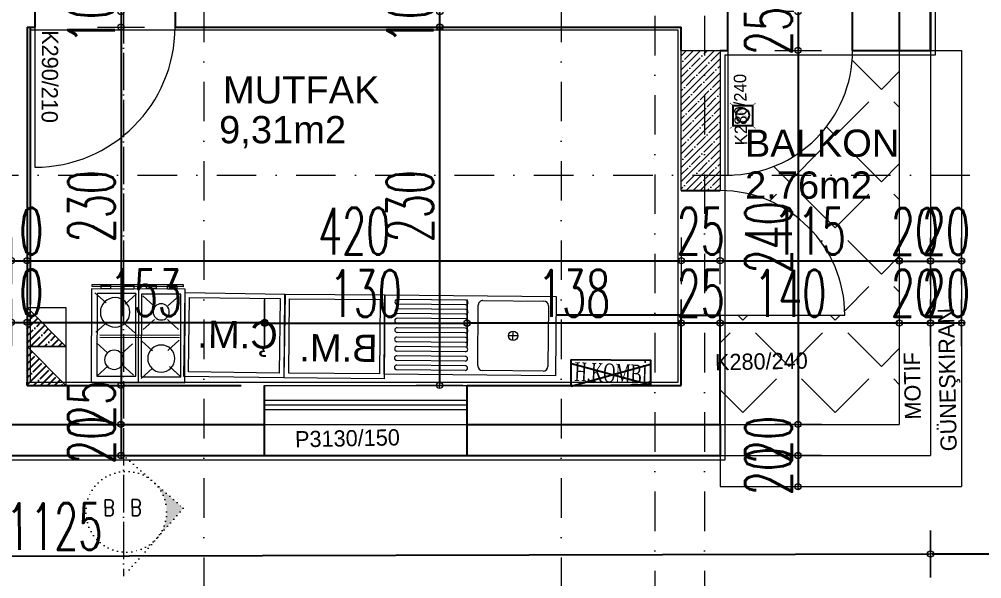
# Model space of a CAD drawing. Header units: millimetres. Extents: x -16104 to 67872, y -88009 to 12107.
# Drawn here: x 11994 to 12612, y -7693 to -7334 of the extents above; entities that cross this region are included whole.
import ezdxf
from ezdxf.enums import TextEntityAlignment as Align

# ---------------------------------------------------------------- set-up
doc = ezdxf.new("R2010")
doc.units = ezdxf.units.MM
for name, pattern in [('ACAD_ISO04W100', [30, 24, -3, 0, -3]), ('ACAD_ISO07W100', [3, 0, -3]), ('DASHDOTX2', [50.8, 25.4, -12.7, 0, -12.7])]:
    doc.linetypes.add(name, pattern=pattern)
doc.layers.get('0').update_dxf_attribs({"color": 241})
for name, color, linetype, lineweight in [('AKS', 1, 'ACAD_ISO07W100', 5), ('akslar', 144, 'Continuous', 20), ('baca', 46, 'Continuous', 5), ('balkon', 6, 'Continuous', 5), ('duvar', 123, 'Continuous', 25), ('emsal&kolon', 1, 'Continuous', 5), ('kapı', 3, 'Continuous', 5), ('kolon', 1, 'Continuous', 5), ('OLCU', 54, 'Continuous', 13), ('PASEMCON', 2, 'Continuous', 9), ('pencere', 5, 'Continuous', 5), ('POZ', 36, 'Continuous', 18), ('SıVA', 40, 'Continuous', 9), ('tefriş', 30, 'Continuous', 5), ('ÖLÇÜ', 252, 'Continuous', 20)]:
    doc.layers.add(name, color=color, linetype=linetype, lineweight=lineweight)
doc.styles.add('DIM', font='Txttw.shx', dxfattribs={"width": 0.6})
doc.styles.add('DIMENSIONS', font='simplex', dxfattribs={"width": 0.8})
doc.styles.add('DIN', font='times.ttf', dxfattribs={"width": 0.6})
doc.styles.add('M2', font='stylu.ttf', dxfattribs={"height": 10})
doc.dimstyles.new('50', dxfattribs={"dimscale": 0, "dimtxt": 30, "dimasz": 1, "dimexe": 0, "dimexo": 2, "dimgap": 4, "dimtad": 1, "dimdec": 0, "dimzin": 0, "dimdsep": 46, "dimtxsty": 'DIM', "dimblk1": 'DOT', "dimblk2": 'DOT', "dimsah": 1, "dimcen": 1.5, "dimdle": 3, "dimse1": 1, "dimse2": 1, "dimclrd": 256, "dimclre": 9, "dimclrt": 256, "dimadec": 0, "dimazin": 0, "dimtfac": 0.24, "dimtdec": 0, "dimtix": 1, "dimtmove": 2, "dimatfit": 3, "dimldrblk": 'DOT', "dimfxl": 0, "dimtolj": 1, "dimtzin": 15, "dimarcsym": 0})

# ---------------------------------------------------------------- blocks, each defined once
blk = doc.blocks.new('DOT')
for p, q in [((0, 15), (0, -15)), ((-2, 0), (0, 0)), ((2, 0), (0, 0))]:
    blk.add_line(p, q)
blk.add_circle((0, 0), 2)
blk = doc.blocks.new('*D5729')
at = {"layer": 'Defpoints', "color": 0, "transparency": 16777216}
for p in [(11989.15, -7528.61), (11999.15, -7528.61), (11999.15, -7528.61)]:
    blk.add_point(p, dxfattribs=at)
at = {"layer": 'OLCU', "lineweight": -2, "transparency": 16777216}
for p, q in [((11988.15, -7528.61), (11987.15, -7528.61)), ((11989.15, -7528.61), (11999.15, -7528.61)), ((12000.15, -7528.61), (12001.15, -7528.61))]:
    blk.add_line(p, q, dxfattribs=at)
blk.add_blockref('DOT', (11989.15, -7528.61), dxfattribs=at)
at = {"layer": 'OLCU', "lineweight": -2, "transparency": 16777216, "rotation": 180}
blk.add_blockref('DOT', (11999.15, -7528.61), dxfattribs=at)
at = {"layer": 'OLCU', "transparency": 16777216, "insert": (11994.15, -7509.61), "char_height": 30, "attachment_point": 5, "style": 'DIM'}
blk.add_mtext('\\A1;10', dxfattribs=at)
blk = doc.blocks.new('*D5730')
at = {"layer": 'Defpoints', "color": 0, "transparency": 16777216}
for p in [(12151.65, -7528.61), (11999.15, -7569.06), (12151.65, -7579.06)]:
    blk.add_point(p, dxfattribs=at)
at = {"layer": 'OLCU', "lineweight": -2, "transparency": 16777216}
blk.add_line((12000.15, -7528.61), (12150.65, -7528.61), dxfattribs=at)
at = {"layer": 'OLCU', "lineweight": -2, "transparency": 16777216, "rotation": 180}
blk.add_blockref('DOT', (11999.15, -7528.61), dxfattribs=at)
at = {"layer": 'OLCU', "lineweight": -2, "transparency": 16777216}
blk.add_blockref('DOT', (12151.65, -7528.61), dxfattribs=at)
at = {"layer": 'OLCU', "transparency": 16777216, "insert": (12075.4, -7509.61), "char_height": 30, "attachment_point": 5, "style": 'DIM'}
blk.add_mtext('\\A1;153', dxfattribs=at)
blk = doc.blocks.new('*D5731')
at = {"layer": 'Defpoints', "color": 0, "transparency": 16777216}
for p in [(12281.65, -7529.11), (12151.65, -7579.06), (12281.65, -7579.06)]:
    blk.add_point(p, dxfattribs=at)
at = {"layer": 'OLCU', "lineweight": -2, "transparency": 16777216}
blk.add_line((12152.65, -7529.11), (12280.65, -7529.11), dxfattribs=at)
at = {"layer": 'OLCU', "lineweight": -2, "transparency": 16777216, "rotation": 180}
blk.add_blockref('DOT', (12151.65, -7529.11), dxfattribs=at)
at = {"layer": 'OLCU', "lineweight": -2, "transparency": 16777216}
blk.add_blockref('DOT', (12281.65, -7529.11), dxfattribs=at)
at = {"layer": 'OLCU', "transparency": 16777216, "insert": (12216.65, -7510.11), "char_height": 30, "attachment_point": 5, "style": 'DIM'}
blk.add_mtext('\\A1;130', dxfattribs=at)
blk = doc.blocks.new('*D5732')
at = {"layer": 'Defpoints', "color": 0, "transparency": 16777216}
for p in [(12419.15, -7528.98), (12281.65, -7579.06), (12419.15, -7579.06)]:
    blk.add_point(p, dxfattribs=at)
at = {"layer": 'OLCU', "lineweight": -2, "transparency": 16777216}
blk.add_line((12282.65, -7528.98), (12418.15, -7528.98), dxfattribs=at)
at = {"layer": 'OLCU', "lineweight": -2, "transparency": 16777216, "rotation": 180}
blk.add_blockref('DOT', (12281.65, -7528.98), dxfattribs=at)
at = {"layer": 'OLCU', "lineweight": -2, "transparency": 16777216}
blk.add_blockref('DOT', (12419.15, -7528.98), dxfattribs=at)
at = {"layer": 'OLCU', "transparency": 16777216, "insert": (12350.4, -7509.98), "char_height": 30, "attachment_point": 5, "style": 'DIM'}
blk.add_mtext('\\A1;138', dxfattribs=at)
blk = doc.blocks.new('*D5733')
at = {"layer": 'Defpoints', "color": 0, "transparency": 16777216}
for p in [(12444.15, -7528.98), (12419.15, -7574.06), (12444.15, -7574.06)]:
    blk.add_point(p, dxfattribs=at)
at = {"layer": 'OLCU', "lineweight": -2, "transparency": 16777216}
for p, q in [((12418.15, -7528.98), (12417.15, -7528.98)), ((12419.15, -7528.98), (12444.15, -7528.98)), ((12445.15, -7528.98), (12446.15, -7528.98))]:
    blk.add_line(p, q, dxfattribs=at)
blk.add_blockref('DOT', (12419.15, -7528.98), dxfattribs=at)
at = {"layer": 'OLCU', "lineweight": -2, "transparency": 16777216, "rotation": 180}
blk.add_blockref('DOT', (12444.15, -7528.98), dxfattribs=at)
at = {"layer": 'OLCU', "transparency": 16777216, "insert": (12431.65, -7509.98), "char_height": 30, "attachment_point": 5, "style": 'DIM'}
blk.add_mtext('\\A1;25', dxfattribs=at)
blk = doc.blocks.new('*D6018')
at = {"layer": 'Defpoints', "color": 0, "transparency": 16777216}
for p in [(12419.151171, -7528.980182), (12559.151171, -7528.980182), (12559.151171, -7528.980182)]:
    blk.add_point(p, dxfattribs=at)
at = {"layer": 'OLCU', "lineweight": -2, "transparency": 16777216}
blk.add_line((12420.151171, -7528.980182), (12558.151171, -7528.980182), dxfattribs=at)
at = {"layer": 'OLCU', "lineweight": -2, "transparency": 16777216, "rotation": 180}
blk.add_blockref('DOT', (12419.151171, -7528.980182), dxfattribs=at)
at = {"layer": 'OLCU', "lineweight": -2, "transparency": 16777216}
blk.add_blockref('DOT', (12559.151171, -7528.980182), dxfattribs=at)
at = {"layer": 'OLCU', "transparency": 16777216, "insert": (12489.151171, -7509.980182), "char_height": 30, "attachment_point": 5, "style": 'DIM'}
blk.add_mtext('\\A1;140', dxfattribs=at)
blk = doc.blocks.new('*D6019')
at = {"layer": 'Defpoints', "color": 0, "transparency": 16777216}
for p in [(12559.151171, -7528.980182), (12579.151171, -7528.980182), (12579.151171, -7528.980182)]:
    blk.add_point(p, dxfattribs=at)
at = {"layer": 'OLCU', "lineweight": -2, "transparency": 16777216}
for p, q in [((12558.151171, -7528.980182), (12557.151171, -7528.980182)), ((12559.151171, -7528.980182), (12579.151171, -7528.980182)), ((12580.151171, -7528.980182), (12581.151171, -7528.980182))]:
    blk.add_line(p, q, dxfattribs=at)
blk.add_blockref('DOT', (12559.151171, -7528.980182), dxfattribs=at)
at = {"layer": 'OLCU', "lineweight": -2, "transparency": 16777216, "rotation": 180}
blk.add_blockref('DOT', (12579.151171, -7528.980182), dxfattribs=at)
at = {"layer": 'OLCU', "transparency": 16777216, "insert": (12569.151171, -7509.980182), "char_height": 30, "attachment_point": 5, "style": 'DIM'}
blk.add_mtext('\\A1;20', dxfattribs=at)
blk = doc.blocks.new('*D5734')
at = {"layer": 'Defpoints', "color": 0, "transparency": 16777216}
for p in [(12579.151171, -7528.980182), (12599.151171, -7528.980182), (12599.151171, -7528.980182)]:
    blk.add_point(p, dxfattribs=at)
at = {"layer": 'OLCU', "lineweight": -2, "transparency": 16777216}
for p, q in [((12578.151171, -7528.980182), (12577.151171, -7528.980182)), ((12579.151171, -7528.980182), (12599.151171, -7528.980182)), ((12600.151171, -7528.980182), (12601.151171, -7528.980182))]:
    blk.add_line(p, q, dxfattribs=at)
blk.add_blockref('DOT', (12579.151171, -7528.980182), dxfattribs=at)
at = {"layer": 'OLCU', "lineweight": -2, "transparency": 16777216, "rotation": 180}
blk.add_blockref('DOT', (12599.151171, -7528.980182), dxfattribs=at)
at = {"layer": 'OLCU', "transparency": 16777216, "insert": (12589.151171, -7509.980182), "char_height": 30, "attachment_point": 5, "style": 'DIM'}
blk.add_mtext('\\A1;20', dxfattribs=at)
blk = doc.blocks.new('*D5736')
at = {"layer": 'Defpoints', "color": 0, "transparency": 16777216}
for p in [(11989.15, -7489.06), (11999.15, -7489.06), (11999.15, -7489.06)]:
    blk.add_point(p, dxfattribs=at)
at = {"layer": 'OLCU', "lineweight": -2, "transparency": 16777216}
for p, q in [((11988.15, -7489.06), (11987.15, -7489.06)), ((11989.15, -7489.06), (11999.15, -7489.06)), ((12000.15, -7489.06), (12001.15, -7489.06))]:
    blk.add_line(p, q, dxfattribs=at)
blk.add_blockref('DOT', (11989.15, -7489.06), dxfattribs=at)
at = {"layer": 'OLCU', "lineweight": -2, "transparency": 16777216, "rotation": 180}
blk.add_blockref('DOT', (11999.15, -7489.06), dxfattribs=at)
at = {"layer": 'OLCU', "transparency": 16777216, "insert": (11994.15, -7470.06), "char_height": 30, "attachment_point": 5, "style": 'DIM'}
blk.add_mtext('\\A1;10', dxfattribs=at)
blk = doc.blocks.new('*D5737')
at = {"layer": 'Defpoints', "color": 0, "transparency": 16777216}
for p in [(11999.15, -7489.06), (12419.15, -7489.06), (12419.15, -7489.06)]:
    blk.add_point(p, dxfattribs=at)
at = {"layer": 'OLCU', "lineweight": -2, "transparency": 16777216}
blk.add_line((12000.15, -7489.06), (12418.15, -7489.06), dxfattribs=at)
at = {"layer": 'OLCU', "lineweight": -2, "transparency": 16777216, "rotation": 180}
blk.add_blockref('DOT', (11999.15, -7489.06), dxfattribs=at)
at = {"layer": 'OLCU', "lineweight": -2, "transparency": 16777216}
blk.add_blockref('DOT', (12419.15, -7489.06), dxfattribs=at)
at = {"layer": 'OLCU', "transparency": 16777216, "insert": (12209.15, -7470.06), "char_height": 30, "attachment_point": 5, "style": 'DIM'}
blk.add_mtext('\\A1;420', dxfattribs=at)
blk = doc.blocks.new('*D6020')
at = {"layer": 'Defpoints', "color": 0, "transparency": 16777216}
for p in [(12444.15, -7444.06), (12419.15, -7484.06), (12444.15, -7489.06)]:
    blk.add_point(p, dxfattribs=at)
at = {"layer": 'OLCU', "lineweight": -2, "transparency": 16777216}
for p, q in [((12418.15, -7489.06), (12417.15, -7489.06)), ((12419.15, -7489.06), (12444.15, -7489.06)), ((12445.15, -7489.06), (12446.15, -7489.06))]:
    blk.add_line(p, q, dxfattribs=at)
blk.add_blockref('DOT', (12419.15, -7489.06), dxfattribs=at)
at = {"layer": 'OLCU', "lineweight": -2, "transparency": 16777216, "rotation": 180}
blk.add_blockref('DOT', (12444.15, -7489.06), dxfattribs=at)
at = {"layer": 'OLCU', "transparency": 16777216, "insert": (12431.65, -7470.06), "char_height": 30, "attachment_point": 5, "style": 'DIM'}
blk.add_mtext('\\A1;25', dxfattribs=at)
blk = doc.blocks.new('*D6021')
at = {"layer": 'Defpoints', "color": 0, "transparency": 16777216}
for p in [(12444.15, -7489.06), (12559.15, -7489.06), (12559.15, -7489.06)]:
    blk.add_point(p, dxfattribs=at)
at = {"layer": 'OLCU', "lineweight": -2, "transparency": 16777216}
blk.add_line((12445.15, -7489.06), (12558.15, -7489.06), dxfattribs=at)
at = {"layer": 'OLCU', "lineweight": -2, "transparency": 16777216, "rotation": 180}
blk.add_blockref('DOT', (12444.15, -7489.06), dxfattribs=at)
at = {"layer": 'OLCU', "lineweight": -2, "transparency": 16777216}
blk.add_blockref('DOT', (12559.15, -7489.06), dxfattribs=at)
at = {"layer": 'OLCU', "transparency": 16777216, "insert": (12501.65, -7470.06), "char_height": 30, "attachment_point": 5, "style": 'DIM'}
blk.add_mtext('\\A1;115', dxfattribs=at)
blk = doc.blocks.new('*D6022')
at = {"layer": 'Defpoints', "color": 0, "transparency": 16777216}
for p in [(12559.15, -7489.06), (12579.15, -7489.06), (12579.15, -7489.28)]:
    blk.add_point(p, dxfattribs=at)
at = {"layer": 'OLCU', "lineweight": -2, "transparency": 16777216}
for p, q in [((12558.15, -7489.28), (12557.15, -7489.28)), ((12559.15, -7489.28), (12579.15, -7489.28)), ((12580.15, -7489.28), (12581.15, -7489.28))]:
    blk.add_line(p, q, dxfattribs=at)
blk.add_blockref('DOT', (12559.15, -7489.28), dxfattribs=at)
at = {"layer": 'OLCU', "lineweight": -2, "transparency": 16777216, "rotation": 180}
blk.add_blockref('DOT', (12579.15, -7489.28), dxfattribs=at)
at = {"layer": 'OLCU', "transparency": 16777216, "insert": (12569.15, -7470.28), "char_height": 30, "attachment_point": 5, "style": 'DIM'}
blk.add_mtext('\\A1;20', dxfattribs=at)
blk = doc.blocks.new('*D5738')
at = {"layer": 'Defpoints', "color": 0, "transparency": 16777216}
for p in [(12579.15, -7489.28), (12599.15, -7489.28), (12599.15, -7489.3)]:
    blk.add_point(p, dxfattribs=at)
at = {"layer": 'OLCU', "lineweight": -2, "transparency": 16777216}
for p, q in [((12578.15, -7489.3), (12577.15, -7489.3)), ((12579.15, -7489.3), (12599.15, -7489.3)), ((12600.15, -7489.3), (12601.15, -7489.3))]:
    blk.add_line(p, q, dxfattribs=at)
blk.add_blockref('DOT', (12579.15, -7489.3), dxfattribs=at)
at = {"layer": 'OLCU', "lineweight": -2, "transparency": 16777216, "rotation": 180}
blk.add_blockref('DOT', (12599.15, -7489.3), dxfattribs=at)
at = {"layer": 'OLCU', "transparency": 16777216, "insert": (12589.15, -7470.3), "char_height": 30, "attachment_point": 5, "style": 'DIM'}
blk.add_mtext('\\A1;20', dxfattribs=at)
blk = doc.blocks.new('*D6026')
at = {"layer": 'Defpoints', "color": 0, "transparency": 16777216}
for p in [(12529.15, -7329.06), (12494.15, -7354.06), (12529.15, -7354.06)]:
    blk.add_point(p, dxfattribs=at)
at = {"layer": 'OLCU', "lineweight": -2, "transparency": 16777216}
for p, q in [((12494.15, -7328.06), (12494.15, -7327.06)), ((12494.15, -7329.06), (12494.15, -7354.06)), ((12494.15, -7355.06), (12494.15, -7356.06))]:
    blk.add_line(p, q, dxfattribs=at)
for p, rotation in [((12494.15, -7329.06), 270), ((12494.15, -7354.06), 90)]:
    blk.add_blockref('DOT', p, dxfattribs=dict(at, rotation=rotation))
at = {"layer": 'OLCU', "transparency": 16777216, "insert": (12475.15, -7341.56), "char_height": 30, "attachment_point": 5, "rotation": 90, "style": 'DIM'}
blk.add_mtext('\\A1;25', dxfattribs=at)
blk = doc.blocks.new('*D6027')
at = {"layer": 'Defpoints', "color": 0, "transparency": 16777216}
for p in [(12529.15, -7354.06), (12494.15, -7594.06), (12529.15, -7594.06)]:
    blk.add_point(p, dxfattribs=at)
at = {"layer": 'OLCU', "lineweight": -2, "transparency": 16777216}
blk.add_line((12494.15, -7355.06), (12494.15, -7593.06), dxfattribs=at)
for p, rotation in [((12494.15, -7354.06), 90), ((12494.15, -7594.06), 270)]:
    blk.add_blockref('DOT', p, dxfattribs=dict(at, rotation=rotation))
at = {"layer": 'OLCU', "transparency": 16777216, "insert": (12475.15, -7474.06), "char_height": 30, "attachment_point": 5, "rotation": 90, "style": 'DIM'}
blk.add_mtext('\\A1;240', dxfattribs=at)
blk = doc.blocks.new('*D6028')
at = {"layer": 'Defpoints', "color": 0, "transparency": 16777216}
for p in [(12494.15, -7594.06), (12494.15, -7614.06), (12494.15, -7614.06)]:
    blk.add_point(p, dxfattribs=at)
at = {"layer": 'OLCU', "lineweight": -2, "transparency": 16777216}
for p, q in [((12494.15, -7593.06), (12494.15, -7592.06)), ((12494.15, -7594.06), (12494.15, -7614.06)), ((12494.15, -7615.06), (12494.15, -7616.06))]:
    blk.add_line(p, q, dxfattribs=at)
for p, rotation in [((12494.15, -7594.06), 270), ((12494.15, -7614.06), 90)]:
    blk.add_blockref('DOT', p, dxfattribs=dict(at, rotation=rotation))
at = {"layer": 'OLCU', "transparency": 16777216, "insert": (12475.15, -7604.06), "char_height": 30, "attachment_point": 5, "rotation": 90, "style": 'DIM'}
blk.add_mtext('\\A1;20', dxfattribs=at)
blk = doc.blocks.new('*D5741')
at = {"layer": 'Defpoints', "color": 0, "transparency": 16777216}
for p in [(12494.15, -7614.06), (12494.15, -7634.06), (12494.15, -7634.06)]:
    blk.add_point(p, dxfattribs=at)
at = {"layer": 'OLCU', "lineweight": -2, "transparency": 16777216}
for p, q in [((12494.15, -7613.06), (12494.15, -7612.06)), ((12494.15, -7614.06), (12494.15, -7634.06)), ((12494.15, -7635.06), (12494.15, -7636.06))]:
    blk.add_line(p, q, dxfattribs=at)
for p, rotation in [((12494.15, -7614.06), 270), ((12494.15, -7634.06), 90)]:
    blk.add_blockref('DOT', p, dxfattribs=dict(at, rotation=rotation))
at = {"layer": 'OLCU', "transparency": 16777216, "insert": (12475.15, -7624.06), "char_height": 30, "attachment_point": 5, "rotation": 90, "style": 'DIM'}
blk.add_mtext('\\A1;20', dxfattribs=at)
blk = doc.blocks.new('*D5746')
at = {"layer": 'Defpoints', "color": 0, "transparency": 16777216}
for p in [(12264.15, -7329.06), (12264.15, -7329.06), (12263.97, -7339.06)]:
    blk.add_point(p, dxfattribs=at)
at = {"layer": 'OLCU', "lineweight": -2, "transparency": 16777216}
for p, q in [((12264.15, -7328.06), (12264.15, -7327.06)), ((12264.15, -7339.06), (12264.15, -7329.06)), ((12264.15, -7340.06), (12264.15, -7341.06))]:
    blk.add_line(p, q, dxfattribs=at)
for p, rotation in [((12264.15, -7329.06), 270), ((12264.15, -7339.06), 90)]:
    blk.add_blockref('DOT', p, dxfattribs=dict(at, rotation=rotation))
at = {"layer": 'OLCU', "transparency": 16777216, "insert": (12245.15, -7334.06), "char_height": 30, "attachment_point": 5, "rotation": 90, "style": 'DIM'}
blk.add_mtext('\\A1;10', dxfattribs=at)
blk = doc.blocks.new('*D5749')
at = {"layer": 'Defpoints', "color": 0, "transparency": 16777216}
for p in [(12034.15, -7329.06), (12034.15, -7339.06), (12059.49, -7339.06)]:
    blk.add_point(p, dxfattribs=at)
at = {"layer": 'OLCU', "lineweight": -2, "transparency": 16777216}
for p, q in [((12059.49, -7328.06), (12059.49, -7327.06)), ((12059.49, -7329.06), (12059.49, -7339.06)), ((12059.49, -7340.06), (12059.49, -7341.06))]:
    blk.add_line(p, q, dxfattribs=at)
for p, rotation in [((12059.49, -7329.06), 270), ((12059.49, -7339.06), 90)]:
    blk.add_blockref('DOT', p, dxfattribs=dict(at, rotation=rotation))
at = {"layer": 'OLCU', "transparency": 16777216, "insert": (12040.49, -7334.06), "char_height": 30, "attachment_point": 5, "rotation": 90, "style": 'DIM'}
blk.add_mtext('\\A1;10', dxfattribs=at)
blk = doc.blocks.new('*D5750')
at = {"layer": 'Defpoints', "color": 0, "transparency": 16777216}
for p in [(12034.15, -7339.06), (12034.15, -7569.06), (12059.49, -7569.06)]:
    blk.add_point(p, dxfattribs=at)
at = {"layer": 'OLCU', "lineweight": -2, "transparency": 16777216}
blk.add_line((12059.49, -7340.06), (12059.49, -7568.06), dxfattribs=at)
for p, rotation in [((12059.49, -7339.06), 90), ((12059.49, -7569.06), 270)]:
    blk.add_blockref('DOT', p, dxfattribs=dict(at, rotation=rotation))
at = {"layer": 'OLCU', "transparency": 16777216, "insert": (12040.49, -7454.06), "char_height": 30, "attachment_point": 5, "rotation": 90, "style": 'DIM'}
blk.add_mtext('\\A1;230', dxfattribs=at)
blk = doc.blocks.new('*D5751')
at = {"layer": 'Defpoints', "color": 0, "transparency": 16777216}
for p in [(12059.49, -7569.06), (12059.49, -7594.06), (12059.49, -7594.06)]:
    blk.add_point(p, dxfattribs=at)
at = {"layer": 'OLCU', "lineweight": -2, "transparency": 16777216}
for p, q in [((12059.49, -7568.06), (12059.49, -7567.06)), ((12059.49, -7569.06), (12059.49, -7594.06)), ((12059.49, -7595.06), (12059.49, -7596.06))]:
    blk.add_line(p, q, dxfattribs=at)
for p, rotation in [((12059.49, -7569.06), 270), ((12059.49, -7594.06), 90)]:
    blk.add_blockref('DOT', p, dxfattribs=dict(at, rotation=rotation))
at = {"layer": 'OLCU', "transparency": 16777216, "insert": (12040.49, -7581.56), "char_height": 30, "attachment_point": 5, "rotation": 90, "style": 'DIM'}
blk.add_mtext('\\A1;25', dxfattribs=at)
blk = doc.blocks.new('*D5752')
at = {"layer": 'Defpoints', "color": 0, "transparency": 16777216}
for p in [(12059.49, -7594.06), (12059.49, -7614.06), (12059.49, -7614.06)]:
    blk.add_point(p, dxfattribs=at)
at = {"layer": 'OLCU', "lineweight": -2, "transparency": 16777216}
for p, q in [((12059.49, -7593.06), (12059.49, -7592.06)), ((12059.49, -7594.06), (12059.49, -7614.06)), ((12059.49, -7615.06), (12059.49, -7616.06))]:
    blk.add_line(p, q, dxfattribs=at)
for p, rotation in [((12059.49, -7594.06), 270), ((12059.49, -7614.06), 90)]:
    blk.add_blockref('DOT', p, dxfattribs=dict(at, rotation=rotation))
at = {"layer": 'OLCU', "transparency": 16777216, "insert": (12040.49, -7604.06), "char_height": 30, "attachment_point": 5, "rotation": 90, "style": 'DIM'}
blk.add_mtext('\\A1;20', dxfattribs=at)
blk = doc.blocks.new('new block')
at = {"layer": 'tefriş'}
for p, q in [((1269.85, 5670.26), (1379.85, 5670.26)), ((1269.85, 5619.26), (1269.85, 5670.26)), ((1277.85, 5667.26), (1316.85, 5667.26)), ((1327.85, 5667.26), (1371.85, 5667.26)), ((1379.85, 5670.26), (1379.85, 5619.26)), ((1274.85, 5625.26), (1274.85, 5664.26)), ((1319.85, 5664.26), (1319.85, 5625.26)), ((1327.85, 5664.26), (1371.85, 5664.26)), ((1327.85, 5661.26), (1371.85, 5661.26)), ((1327.85, 5658.26), (1371.85, 5658.26)), ((1327.85, 5655.26), (1371.85, 5655.26)), ((1297.35, 5647.76), (1297.35, 5641.76)), ((1327.85, 5652.26), (1371.85, 5652.26)), ((1327.85, 5649.26), (1371.85, 5649.26)), ((1294.35, 5644.76), (1300.35, 5644.76)), ((1327.85, 5646.26), (1371.85, 5646.26)), ((1327.85, 5643.26), (1371.85, 5643.26)), ((1327.85, 5640.26), (1371.85, 5640.26)), ((1327.85, 5637.26), (1371.85, 5637.26)), ((1327.85, 5634.26), (1371.85, 5634.26)), ((1327.85, 5631.26), (1371.85, 5631.26)), ((1327.85, 5628.26), (1371.85, 5628.26)), ((1327.85, 5625.26), (1371.85, 5625.26)), ((1379.85, 5619.26), (1269.85, 5619.26)), ((1316.85, 5622.26), (1277.85, 5622.26)), ((1327.85, 5622.26), (1371.85, 5622.26))]:
    blk.add_line(p, q, dxfattribs=at)
blk.add_circle((1297.35, 5644.76), 3, dxfattribs=at)
for centre, radius, start, end in [((1277.85, 5664.26), 3, 90, 180), ((1316.85, 5664.26), 3, 0, 90), ((1327.85, 5665.76), 1.5, 90, 270), ((1371.85, 5665.76), 1.5, 270, 90), ((1327.85, 5659.76), 1.5, 90, 270), ((1371.85, 5659.76), 1.5, 270, 90), ((1327.85, 5653.76), 1.5, 90, 270), ((1371.85, 5653.76), 1.5, 270, 90), ((1327.85, 5647.76), 1.5, 90, 270), ((1371.85, 5647.76), 1.5, 270, 90), ((1327.85, 5641.76), 1.5, 90, 270), ((1371.85, 5641.76), 1.5, 270, 90), ((1327.85, 5635.76), 1.5, 90, 270), ((1371.85, 5635.76), 1.5, 270, 90), ((1327.85, 5629.76), 1.5, 90, 270), ((1371.85, 5629.76), 1.5, 270, 90), ((1277.85, 5625.26), 3, 180, 270), ((1316.85, 5625.26), 3, 270, 0), ((1327.85, 5623.76), 1.5, 90, 270), ((1371.85, 5623.76), 1.5, 270, 90)]:
    blk.add_arc(centre, radius, start, end, dxfattribs=at)
blk = doc.blocks.new('öu')
at = {"layer": 'tefriş'}
for points in [[(2090.97, -468.94), (2090.97, -404.72), (2037.16, -404.72), (2037.16, -468.94)], [(2087.97, -465.94), (2087.97, -407.72), (2040.16, -407.72), (2040.16, -465.94)]]:
    blk.add_lwpolyline(points, close=True, dxfattribs=at)
at = {"layer": 'tefriş', "insert": (2047.87, -459.36), "char_height": 17.5, "width": 1076.8413, "attachment_point": 9, "rotation": 270}
blk.add_mtext('{\\fArial|b0|i0|c162|p34;B.M.}', dxfattribs=at)
blk = doc.blocks.new('nb')
at = {"layer": 'tefriş'}
for points in [[(2093.6, -356.31), (2093.6, -292.09), (2039.78, -292.09), (2039.78, -356.31)], [(2090.6, -353.31), (2090.6, -295.09), (2042.78, -295.09), (2042.78, -353.31)]]:
    blk.add_lwpolyline(points, close=True, dxfattribs=at)
at = {"layer": 'tefriş', "insert": (2053.03, -347.96), "char_height": 17.5, "width": 1076.8413, "attachment_point": 9, "rotation": 270}
blk.add_mtext('{\\fArial|b0|i0|c162|p34;Ç.M.}', dxfattribs=at)
blk = doc.blocks.new('ocak')
at = {"layer": 'tefriş', "linetype": 'Continuous'}
for p, q in [((16296.72, -4660.22), (16356.72, -4660.22)), ((16296.72, -4720.22), (16296.72, -4660.22)), ((16300.32, -4664.37), (16325.23, -4664.37)), ((16300.32, -4717.41), (16300.32, -4664.37)), ((16307.53, -4670.9), (16300.32, -4664.37)), ((16316.56, -4671.64), (16323.76, -4665.1)), ((16325.23, -4664.37), (16325.23, -4717.41)), ((16327.06, -4660.22), (16327.06, -4720.22)), ((16336.03, -4669.44), (16328.83, -4662.97)), ((16328.83, -4664.01), (16354.1, -4664.01)), ((16328.83, -4717.05), (16328.83, -4664.01)), ((16346.89, -4670.54), (16354.1, -4664.01)), ((16354.1, -4664.01), (16354.1, -4717.05)), ((16356.72, -4660.22), (16356.72, -4720.22)), ((16299.96, -4685.67), (16307.16, -4679.2)), ((16323.03, -4685), (16315.83, -4678.47)), ((16328.83, -4687.14), (16336.03, -4680.61)), ((16353, -4687.5), (16345.8, -4680.97)), ((16302.09, -4689.27), (16353.36, -4689.27)), ((16306.79, -4699.04), (16299.59, -4692.57)), ((16302.09, -4690.74), (16353.36, -4690.74)), ((16317.29, -4698.67), (16324.49, -4692.2)), ((16337.13, -4700.87), (16329.93, -4694.34)), ((16345.43, -4700.87), (16352.69, -4694.34)), ((16298.86, -4717.84), (16306.06, -4711.31)), ((16325.59, -4717.11), (16318.39, -4710.58)), ((16329.56, -4716.01), (16336.76, -4709.54)), ((16353, -4716.01), (16345.8, -4709.54)), ((16356.72, -4720.22), (16296.72, -4720.22)), ((16325.23, -4717.41), (16300.32, -4717.41)), ((16308.93, -4720.28), (16302.83, -4720.28)), ((16302.83, -4720.28), (16302.83, -4722.48)), ((16308.93, -4722.48), (16308.93, -4720.28)), ((16317.6, -4720.28), (16317.6, -4722.48)), ((16323.76, -4720.28), (16317.6, -4720.28)), ((16323.76, -4722.48), (16323.76, -4720.28)), ((16354.1, -4717.05), (16328.83, -4717.05)), ((16338.17, -4720.65), (16332.06, -4720.65)), ((16332.06, -4720.65), (16332.06, -4722.84)), ((16338.17, -4722.84), (16338.17, -4720.65)), ((16345.43, -4720.28), (16345.43, -4722.48)), ((16351.53, -4720.28), (16345.43, -4720.28)), ((16351.53, -4722.48), (16351.53, -4720.28)), ((16297.03, -4721.75), (16297.03, -4723.21)), ((16355.5, -4721.75), (16297.03, -4721.75)), ((16297.03, -4723.21), (16355.5, -4723.21)), ((16302.83, -4722.48), (16308.93, -4722.48)), ((16317.6, -4722.48), (16323.76, -4722.48)), ((16332.06, -4722.84), (16338.17, -4722.84)), ((16345.43, -4722.48), (16351.53, -4722.48)), ((16355.5, -4723.21), (16355.5, -4721.75))]:
    blk.add_line(p, q, dxfattribs=at).dxf.unprotected_set("ltscale", 0)
for centre, radius in [((16311.31, -4674.81), 6.15), ((16341.58, -4675.72), 8.68), ((16311.86, -4705.33), 9.47), ((16341.46, -4705.69), 5.22)]:
    blk.add_circle(centre, radius, dxfattribs=at).dxf.unprotected_set("ltscale", 0)
blk = doc.blocks.new('*D5898')
at = {"layer": 'Defpoints', "color": 0, "transparency": 16777216}
for p in [(11454.15, -7680.01), (12579.15, -7677.27), (12579.15, -7677.27)]:
    blk.add_point(p, dxfattribs=at)
at = {"layer": 'OLCU', "lineweight": -2, "transparency": 16777216}
blk.add_line((11455.15, -7680.01), (12578.15, -7677.27), dxfattribs=at)
for p, rotation in [((11454.15, -7680.01), 180.1399202823359), ((12579.15, -7677.27), 0.1399202823359238)]:
    blk.add_blockref('DOT', p, dxfattribs=dict(at, rotation=rotation))
at = {"layer": 'OLCU', "transparency": 16777216, "insert": (12016.6, -7659.64), "char_height": 30, "attachment_point": 5, "rotation": 0.13992, "style": 'DIM'}
blk.add_mtext('\\A1;1125', dxfattribs=at)
blk = doc.blocks.new('A$C412C2498')
at = {"color": 5, "const_width": 0.6}
for points in [[(3.6, 24.3), (0.2, 27)], [(23.8, 24.3), (27.3, 27)], [(3.6, 3), (0.2, 0.2)], [(23.8, 3), (27.3, 0.2)]]:
    blk.add_lwpolyline(points, dxfattribs=at)
at = {"color": 5}
blk.add_lwpolyline([(23.8, 24.3), (3.6, 24.3), (3.6, 3), (23.8, 3)], close=True, dxfattribs=at)
at = {"const_width": 0.1}
for points in [[(6.7, 12.2), (14.6, 20.2)], [(6.8, 14.5), (12.4, 20.1)], [(7.1, 10.4), (16.4, 19.7)], [(7.9, 9.1), (17.8, 19)], [(8.8, 8), (18.9, 18.1)], [(10, 7.1), (19.8, 16.9)], [(11.3, 6.4), (20.4, 15.6)], [(13, 6), (20.8, 13.8)], [(14.8, 6.1), (20.8, 12.1)], [(17.4, 7), (19.8, 9.4)]]:
    blk.add_lwpolyline(points, dxfattribs=at)
blk.add_circle((13.7, 13.1), 7.12)
blk = doc.blocks.new('A$C5E2C1EC0')
at = {"xscale": 0.6105719971092185, "yscale": 0.6105719971092185, "zscale": 0.6105719971092185}
blk.add_blockref('A$C412C2498', (0, 0), dxfattribs=at)
blk = doc.blocks.new('ae')
at = {"layer": 'duvar'}
for p, q in [((75773.51, -20952.17), (75824.86, -20963.16)), ((75774.14, -20966.63), (75824.26, -20949.94))]:
    blk.add_line(p, q, dxfattribs=at)
blk.add_lwpolyline([(75773.26, -20949.63), (75824.12, -20947.34), (75824.86, -20963.16), (75774.14, -20966.63)], close=True, dxfattribs=at)
at = {"layer": 'PASEMCON', "color": 7, "style": 'DIN', "width": 0.6}
blk.add_text('H.KOMBİ.', height=12.004, rotation=0.66441, dxfattribs=at).set_placement((75775.83, -20963.19))
blk = doc.blocks.new('*D5632')
at = {"layer": 'Defpoints', "color": 0, "transparency": 16777216}
for p in [(12579.15, -7677.27), (13192.15, -7675.77), (13192.15, -7675.77)]:
    blk.add_point(p, dxfattribs=at)
at = {"layer": 'OLCU', "lineweight": -2, "transparency": 16777216}
blk.add_line((12580.15, -7677.26), (13191.15, -7675.77), dxfattribs=at)
for p, rotation in [((13192.15, -7675.77), 0.1399202823375777), ((12579.15, -7677.27), 180.1399202823376)]:
    blk.add_blockref('DOT', p, dxfattribs=dict(at, rotation=rotation))
at = {"layer": 'OLCU', "transparency": 16777216, "insert": (12885.6, -7657.52), "char_height": 30, "attachment_point": 5, "rotation": 0.13992, "style": 'DIM'}
blk.add_mtext('\\A1;613', dxfattribs=at)
blk = doc.blocks.new('*D5945')
at = {"layer": 'Defpoints', "color": 0, "transparency": 16777216}
for p in [(12559.15, -6839.56), (12632.43, -6839.56), (12559.15, -7594.06)]:
    blk.add_point(p, dxfattribs=at)
at = {"layer": 'OLCU', "lineweight": -2, "transparency": 16777216}
blk.add_line((12632.43, -7593.06), (12632.43, -6840.56), dxfattribs=at)
for p, rotation in [((12632.43, -6839.56), 90), ((12632.43, -7594.06), 270)]:
    blk.add_blockref('DOT', p, dxfattribs=dict(at, rotation=rotation))
at = {"layer": 'OLCU', "transparency": 16777216, "insert": (12613.43, -7216.81), "char_height": 30, "attachment_point": 5, "rotation": 90, "style": 'DIM'}
blk.add_mtext('\\A1;755', dxfattribs=at)
blk = doc.blocks.new('*D5924')
at = {"layer": 'Defpoints', "color": 0, "transparency": 16777216}
for p in [(12263.97, -7339.06), (12263.97, -7569.06), (12263.97, -7569.06)]:
    blk.add_point(p, dxfattribs=at)
at = {"layer": 'OLCU', "lineweight": -2, "transparency": 16777216}
blk.add_line((12263.97, -7340.06), (12263.97, -7568.06), dxfattribs=at)
for p, rotation in [((12263.97, -7339.06), 90), ((12263.97, -7569.06), 270)]:
    blk.add_blockref('DOT', p, dxfattribs=dict(at, rotation=rotation))
at = {"layer": 'OLCU', "transparency": 16777216, "insert": (12244.97, -7454.06), "char_height": 30, "attachment_point": 5, "rotation": 90, "style": 'DIM'}
blk.add_mtext('\\A1;230', dxfattribs=at)

msp = doc.modelspace()

# ---------------------------------------------------------------- hatches: boundary and pattern name
at = {"layer": 'AKS'}
msp.add_hatch(color=1, dxfattribs=at).paths.add_polyline_path([(12080, -7630.71), (12099.45, -7647.85), (12082.31, -7667.31, 0.198912), (12088.73, -7648.53, 0.198912)])
msp.add_hatch(color=1, dxfattribs=at).paths.add_polyline_path([(12080, -7630.71), (12099.45, -7647.85), (12082.31, -7667.31, 0.198912), (12088.73, -7648.53, 0.198912)])
msp.add_hatch(color=1, dxfattribs=at).paths.add_polyline_path([(12080, -7630.71), (12099.45, -7647.85), (12082.31, -7667.31, 0.198912), (12088.73, -7648.53, 0.198912)])
msp.add_hatch(color=1, dxfattribs=at).paths.add_polyline_path([(12080, -7630.71), (12099.45, -7647.85), (12082.31, -7667.31, 0.198912), (12088.73, -7648.53, 0.198912)])
at = {"layer": 'duvar'}
h = msp.add_hatch(dxfattribs=at)
h.set_pattern_fill('ANSI35,_O', color=256, angle=90)
h.set_pattern_definition([(45, (624.008, -20686.118), (4.490128, -4.490128), []), (45, (624.008, -20681.6276), (4.490128, -4.490128), [7.9375, -1.5875, 0, -1.5875])])
h.paths.add_polyline_path([(12022.05, -7541.97), (12022.05, -7543.97), (11999.05, -7543.97), (11999.05, -7520.97), (12001.05, -7520.97)])
h.paths.add_polyline_path([(12022.05, -7566.97), (12022.05, -7568.97), (11999.05, -7568.97), (11999.05, -7543.97)])
at = {"layer": 'kolon'}
h = msp.add_hatch(dxfattribs=at)
h.set_pattern_fill('ANSI35,_O', color=256)
h.set_pattern_definition([(45, (6951.1335, -10930.656), (-4.490128, 4.490128), []), (45, (6955.6237, -10930.656), (-4.490128, 4.490128), [7.9375, -1.5875, 0, -1.5875])])
h.paths.add_polyline_path([(12444.15, -7354.06), (12419.15, -7354.06), (12419.15, -7364.06), (12419.15, -7389.06), (12419.15, -7444.06), (12444.15, -7444.06)])
at = {"layer": 'ÖLÇÜ'}
h = msp.add_hatch(dxfattribs=at)
h.set_pattern_fill('ANGLE,_O', color=256, scale=6, angle=45)
h.set_pattern_definition([(45, (-3603.393, 0), (-29.63485, 29.63485), [30.48, -11.43]), (135, (-3603.393, 0), (-29.63485, -29.63485), [30.48, -11.43])])
h.paths.add_polyline_path([(12559.15, -7354.06), (12529.15, -7354.06, -0.414214), (12449.15, -7434.06), (12559.15, -7434.06)])
h.paths.add_polyline_path([(12559.15, -7434.06), (12444.15, -7434.06), (12444.15, -7444.06, -0.414214), (12524.15, -7524.06), (12444.15, -7524.06), (12444.15, -7594.06), (12559.15, -7594.06)])
h.paths.add_polyline_path([(12460.22, -7487.48), (12518.08, -7487.48), (12518.08, -7532.48), (12460.22, -7532.48)], flags=25)
h.paths.add_polyline_path([(12547.08, -7487.48), (12591.22, -7487.48), (12591.22, -7532.48), (12547.08, -7532.48)], flags=9)
h.paths.add_polyline_path([(12474.44, -7447.56), (12528.87, -7447.56), (12528.87, -7492.56), (12474.44, -7492.56)], flags=24)
h.paths.add_polyline_path([(12547.08, -7447.78), (12591.22, -7447.78), (12591.22, -7492.78), (12547.08, -7492.78)], flags=9)
h.paths.add_polyline_path([(12452.65, -7504.7), (12452.65, -7443.42), (12497.65, -7443.42), (12497.65, -7504.7)], flags=25)
h.paths.add_polyline_path([(12452.65, -7626.13), (12452.65, -7581.99), (12497.65, -7581.99), (12497.65, -7626.13)], flags=9)
h.paths.add_polyline_path([(12438.04, -7563.84), (12518.55, -7562.24), (12518.2, -7544.47), (12437.69, -7546.07)], flags=9)
h.paths.add_polyline_path([(12457.74, -7427.24), (12546.03, -7427.24), (12546.03, -7453.86), (12457.74, -7453.86)], flags=9)
h.paths.add_polyline_path([(12459.39, -7400.13), (12563.53, -7400.13), (12563.53, -7426.99), (12459.39, -7426.99)], flags=9)

# ---------------------------------------------------------------- linework, layer by layer
msp.add_line((12419.15, -7524.06), (12338.77, -7524.06))
at = {"layer": 'AKS', "color": 1, "linetype": 'ACAD_ISO04W100'}
msp.add_line((12061.13, -5369.07), (12061.13, -7691.51), dxfattribs=at)
at = {"layer": 'AKS', "color": 1, "linetype": 'ACAD_ISO07W100'}
for p, q in [((12060.54, -7613.57), (12099.45, -7647.85)), ((12060.54, -7613.57), (12099.45, -7647.85)), ((12099.45, -7647.85), (12061.13, -7691.51))]:
    msp.add_line(p, q, dxfattribs=at)
msp.add_circle((12062.85, -7650.16), 25.93, dxfattribs=at)
msp.add_circle((12062.85, -7650.16), 25.93, dxfattribs=at)
msp.add_circle((12062.85, -7650.16), 25.93, dxfattribs=at)
msp.add_circle((12062.85, -7650.16), 25.93, dxfattribs=at)
at = {"layer": 'akslar', "linetype": 'DASHDOTX2'}
for p, q in [((12112.65, -5134.56), (12112.65, -7944.06)), ((12342.15, -5134.56), (12342.15, -7944.06)), ((12402.15, -5143.13), (12402.15, -7944.06)), ((12434.15, -5143.13), (12434.15, -7944.06)), ((10492.15, -7434.06), (13542.15, -7434.06))]:
    msp.add_line(p, q, dxfattribs=at)
at = {"layer": 'baca'}
for points in [[(11999.15, -7519.06), (12024.15, -7519.06), (12024.15, -7544.06), (11999.15, -7544.06), (11999.15, -7519.06), (12024.15, -7544.06)], [(11999.15, -7544.06), (12024.15, -7544.06), (12024.15, -7569.06), (11999.15, -7569.06), (11999.15, -7544.06), (12024.15, -7569.06)]]:
    msp.add_lwpolyline(points, dxfattribs=at)
at = {"layer": 'balkon'}
for p, q in [((12559.15, -7354.06), (12559.15, -7594.06)), ((12579.15, -7354.06), (12579.15, -7614.06)), ((12579.15, -7354.06), (12599.15, -7354.06)), ((12599.15, -7354.06), (12599.15, -7634.06)), ((12444.15, -7594.06), (12559.15, -7594.06)), ((12444.15, -7614.06), (12579.15, -7614.06)), ((12444.15, -7614.06), (12444.15, -7634.06)), ((12444.15, -7634.06), (12599.15, -7634.06))]:
    msp.add_line(p, q, dxfattribs=at)
at = {"layer": 'duvar'}
for p, q in [((12559.15, -7226.56), (12559.15, -7354.06)), ((12579.15, -7354.06), (12579.15, -7226.56)), ((12579.15, -7226.56), (12579.15, -7354.06)), ((12004.15, -7329.06), (12004.15, -7339.06)), ((12094.15, -7329.06), (12094.15, -7339.06)), ((12449.15, -7354.06), (12449.15, -7329.06)), ((12529.15, -7354.06), (12529.15, -7329.06)), ((11999.15, -7339.06), (11999.15, -7517.23)), ((11999.15, -7339.06), (12004.15, -7339.06)), ((12001.15, -7339.06), (12001.15, -7517.23)), ((12094.15, -7339.06), (12419.15, -7339.06)), ((12419.15, -7354.06), (12419.15, -7339.06)), ((12444.15, -7354.06), (12449.15, -7354.06)), ((12444.15, -7354.06), (12444.15, -7354.06)), ((12444.15, -7354.06), (12444.15, -7354.06)), ((12529.15, -7354.06), (12559.15, -7354.06)), ((12559.15, -7354.06), (12579.15, -7354.06)), ((12419.15, -7444.06), (12444.15, -7444.06)), ((11999.15, -7517.23), (11999.15, -7569.06)), ((12419.15, -7569.06), (12419.15, -7524.06)), ((12419.15, -7524.06), (12444.15, -7524.06)), ((12444.15, -7594.06), (12444.15, -7524.06)), ((11999.15, -7569.06), (11999.15, -7567.06)), ((11999.15, -7569.06), (12136.65, -7569.06)), ((12151.65, -7614.06), (12151.65, -7569.06)), ((12281.65, -7569.06), (12419.15, -7569.06)), ((12281.65, -7614.06), (12281.65, -7569.06)), ((11989.15, -7594.06), (12151.65, -7594.06)), ((12281.65, -7594.06), (12444.15, -7594.06)), ((12444.15, -7594.06), (12444.15, -7614.06)), ((11766.65, -7614.06), (12281.65, -7614.06)), ((11896.65, -7614.06), (12151.65, -7614.06)), ((12281.65, -7614.06), (12444.15, -7614.06))]:
    msp.add_line(p, q, dxfattribs=at)
at = {"layer": 'emsal&kolon'}
msp.add_lwpolyline([(12419.15, -7354.06), (12444.15, -7354.06), (12444.15, -7444.06), (12419.15, -7444.06), (12419.15, -7354.06)], dxfattribs=at)
at = {"layer": 'kapı'}
for p, q in [((12004.15, -7339.06), (12004.15, -7429.06)), ((12449.15, -7354.06), (12449.15, -7434.06)), ((12444.15, -7524.06), (12524.15, -7524.06))]:
    msp.add_line(p, q, dxfattribs=at)
for centre, radius, start, end in [((12004.15, -7339.06), 90, 270, 0), ((12449.15, -7354.06), 80, 270, 0), ((12444.15, -7524.06), 80, 0, 90)]:
    msp.add_arc(centre, radius, start, end, dxfattribs=at)
at = {"layer": 'OLCU'}
msp.add_line((12281.65, -7614.06), (12281.65, -7614.06), dxfattribs=at)
at = {"layer": 'pencere'}
for p, q in [((12151.65, -7569.06), (12281.65, -7569.06)), ((12151.65, -7578.56), (12281.65, -7578.56)), ((12151.65, -7581.56), (12281.65, -7581.56)), ((12151.65, -7584.56), (12281.65, -7584.56)), ((12151.65, -7594.06), (12281.65, -7594.06))]:
    msp.add_line(p, q, dxfattribs=at)
at = {"layer": 'SıVA'}
for points in [[(12582.15, -6842.56), (12582.15, -7357.06), (12447.15, -7357.06), (12447.15, -7617.06), (11665.15, -7617.06), (11665.15, -7447.06), (11445.15, -7447.06), (11445.15, -6592.56), (10983.15, -6592.56), (10983.15, -6077.87), (10813.15, -6077.87), (10813.15, -5625.56), (11103.15, -5625.56), (11103.15, -5455.56), (12925.15, -5455.56), (12925.15, -5625.56), (13215.15, -5625.56), (13215.15, -6077.87), (13045.15, -6077.87), (13045.15, -6572.56), (12885.15, -6572.56), (12885.15, -6842.56)], [(12417.15, -7341.06), (12001.15, -7341.06), (12001.15, -7567.06), (12417.15, -7567.06)]]:
    msp.add_lwpolyline(points, close=True, dxfattribs=at)

# ---------------------------------------------------------------- block references
at = {"ltscale": 50, "xscale": -1, "rotation": 180}
msp.add_blockref('A$C5E2C1EC0', (12450.26, -7387.67), dxfattribs=at)
at = {"layer": 'pencere', "xscale": -1}
for name, p, rotation in [('nb', (12428.1, -9607.84), 269.2129970820512), ('öu', (12616.13, -9605.23), 269.5213064302126)]:
    msp.add_blockref(name, p, dxfattribs=dict(at, rotation=rotation))
at = {"layer": 'SıVA', "rotation": 357.0106623136583}
msp.add_blockref('ae', (-62229.05, 17320.26), dxfattribs=at)
at = {"layer": 'tefriş', "xscale": -1, "rotation": 179.822639495876}
msp.add_blockref('ocak', (-4270.67, -12176.94), dxfattribs=at)
at = {"layer": 'tefriş', "rotation": 179.4630805684888}
msp.add_blockref('new block', (13661.34, -1904.86), dxfattribs=at)

# ---------------------------------------------------------------- texts
at = {"layer": 'AKS', "color": 1, "style": 'DIMENSIONS', "width": 0.8}
for p in [(12051.76, -7647.67), (12069.08, -7647.54)]:
    msp.add_text('B', height=10.37, rotation=0.42214, dxfattribs=at).set_placement(p, align=Align.MIDDLE)
at = {"layer": 'emsal&kolon', "char_height": 17.5, "width": 1076.8413, "attachment_point": 9}
for s, insert in [('{\\fArial|b0|i0|c162|p34;MUTFAK}', (12225.4, -7388.35)), ('{\\fArial|b0|i0|c162|p34;9,31m2}', (12204, -7416.92)), ('{\\fArial|b0|i0|c162|p34;BALKON}', (12559.15, -7422.61)), ('{\\fArial|b0|i0|c162|p34;2.76m2}', (12541.65, -7449.48))]:
    msp.add_mtext(s, dxfattribs=dict(at, insert=insert))
at = {"layer": 'POZ', "style": 'M2', "flags": 4}
for tag, p, height, rotation in [('K290/210', (12008.83, -7341.03), 10.4, 269.63996), ('K280/240', (12461.58, -7414.86), 8, 90.99934), ('GÜNEŞKIRAN', (12596.04, -7611.25), 10.4, 91.13919), ('K280/240', (12440.91, -7559.45), 10.4, 1.13919), ('MOTIF', (12573.13, -7590.91), 10.4, 91.13919), ('P3130/150', (12171.31, -7608.86), 10.4, 1.13919)]:
    msp.add_attdef(tag, p, 'K1 80/210', height=height, rotation=rotation, dxfattribs=at)

# ---------------------------------------------------------------- dimensions: what is measured, and where the dimension line sits
at = {"layer": 'OLCU'}
for base, p1, p2, picture, middle in [((12632.42727952, -6839.56011155), (12559.15117101, -7594.06011155), (12559.15117101, -6839.56011155), '*D5945', (12613.42727952, -7216.81011155)), ((12059.49, -7339.06), (12034.15, -7329.06), (12034.15, -7339.06), '*D5749', (12040.49, -7334.06)), ((12264.15, -7329.06), (12263.97, -7339.06), (12264.15, -7329.06), '*D5746', (12245.15, -7334.06)), ((12494.15, -7354.06), (12529.15, -7329.06), (12529.15, -7354.06), '*D6026', (12475.15, -7341.56)), ((12059.49, -7569.06), (12034.15, -7339.06), (12034.15, -7569.06), '*D5750', (12040.49, -7454.06)), ((12263.97, -7569.06), (12263.97, -7339.06), (12263.97, -7569.06), '*D5924', (12244.97, -7454.06)), ((12494.15, -7594.06), (12529.15, -7354.06), (12529.15, -7594.06), '*D6027', (12475.15, -7474.06)), ((12059.49, -7594.06), (12059.49, -7569.06), (12059.49, -7594.06), '*D5751', (12040.49, -7581.56)), ((12059.49, -7614.06), (12059.49, -7594.06), (12059.49, -7614.06), '*D5752', (12040.49, -7604.06)), ((12494.15, -7614.06), (12494.15, -7594.06), (12494.15, -7614.06), '*D6028', (12475.15, -7604.06)), ((12494.15, -7634.06), (12494.15, -7614.06), (12494.15, -7634.06), '*D5741', (12475.15, -7624.06))]:
    dim = msp.add_linear_dim(base=base, p1=p1, p2=p2, angle=90, dimstyle='50', override={"dimscale": 1}, dxfattribs=at)
    dim.commit()
    dim.dimension.update_dxf_attribs({"geometry": picture, "text_midpoint": middle})
for base, p1, p2, picture, middle in [((12444.15, -7489.06), (12419.15, -7484.06), (12444.15, -7444.06), '*D6020', (12431.65, -7470.06)), ((11999.15, -7489.06), (11989.15, -7489.06), (11999.15, -7489.06), '*D5736', (11994.15, -7470.06)), ((12419.15, -7489.06), (11999.15, -7489.06), (12419.15, -7489.06), '*D5737', (12209.15, -7470.06)), ((12559.15, -7489.06), (12444.15, -7489.06), (12559.15, -7489.06), '*D6021', (12501.65, -7470.06)), ((12579.15, -7489.28), (12559.15, -7489.06), (12579.15, -7489.06), '*D6022', (12569.15, -7470.28)), ((12599.15, -7489.3), (12579.15, -7489.28), (12599.15, -7489.28), '*D5738', (12589.15, -7470.3)), ((11999.15, -7528.61), (11989.15, -7528.61), (11999.15, -7528.61), '*D5729', (11994.15, -7509.61)), ((12151.65117101, -7528.61093838), (11999.15117101, -7569.06011155), (12151.65117101, -7579.06011155), '*D5730', (12075.40117101, -7509.61093838)), ((12281.65, -7529.11), (12151.65, -7579.06), (12281.65, -7579.06), '*D5731', (12216.65, -7510.11)), ((12419.15117101, -7528.98018199), (12281.65117101, -7579.06011155), (12419.15117101, -7579.06011155), '*D5732', (12350.40117101, -7509.98018199)), ((12444.15, -7528.98), (12419.15, -7574.06), (12444.15, -7574.06), '*D5733', (12431.65, -7509.98)), ((12559.15, -7528.98), (12419.15, -7528.98), (12559.15, -7528.98), '*D6018', (12489.15, -7509.98)), ((12579.15, -7528.98), (12559.15, -7528.98), (12579.15, -7528.98), '*D6019', (12569.15, -7509.98)), ((12599.15, -7528.98), (12579.15, -7528.98), (12599.15, -7528.98), '*D5734', (12589.15, -7509.98))]:
    dim = msp.add_linear_dim(base=base, p1=p1, p2=p2, dimstyle='50', override={"dimscale": 1}, dxfattribs=at)
    dim.commit()
    dim.dimension.update_dxf_attribs({"geometry": picture, "text_midpoint": middle})
for p1, p2, picture, middle in [((11454.15, -7680.01), (12579.15, -7677.27), '*D5898', (12016.6, -7659.64)), ((12579.15, -7677.27), (13192.15, -7675.77), '*D5632', (12885.6, -7657.52))]:
    dim = msp.add_aligned_dim(p1=p1, p2=p2, distance=0, dimstyle='50', override={"dimscale": 1}, dxfattribs=at)
    dim.commit()
    dim.dimension.update_dxf_attribs({"geometry": picture, "text_midpoint": middle})

doc.saveas('drawing.dxf')
